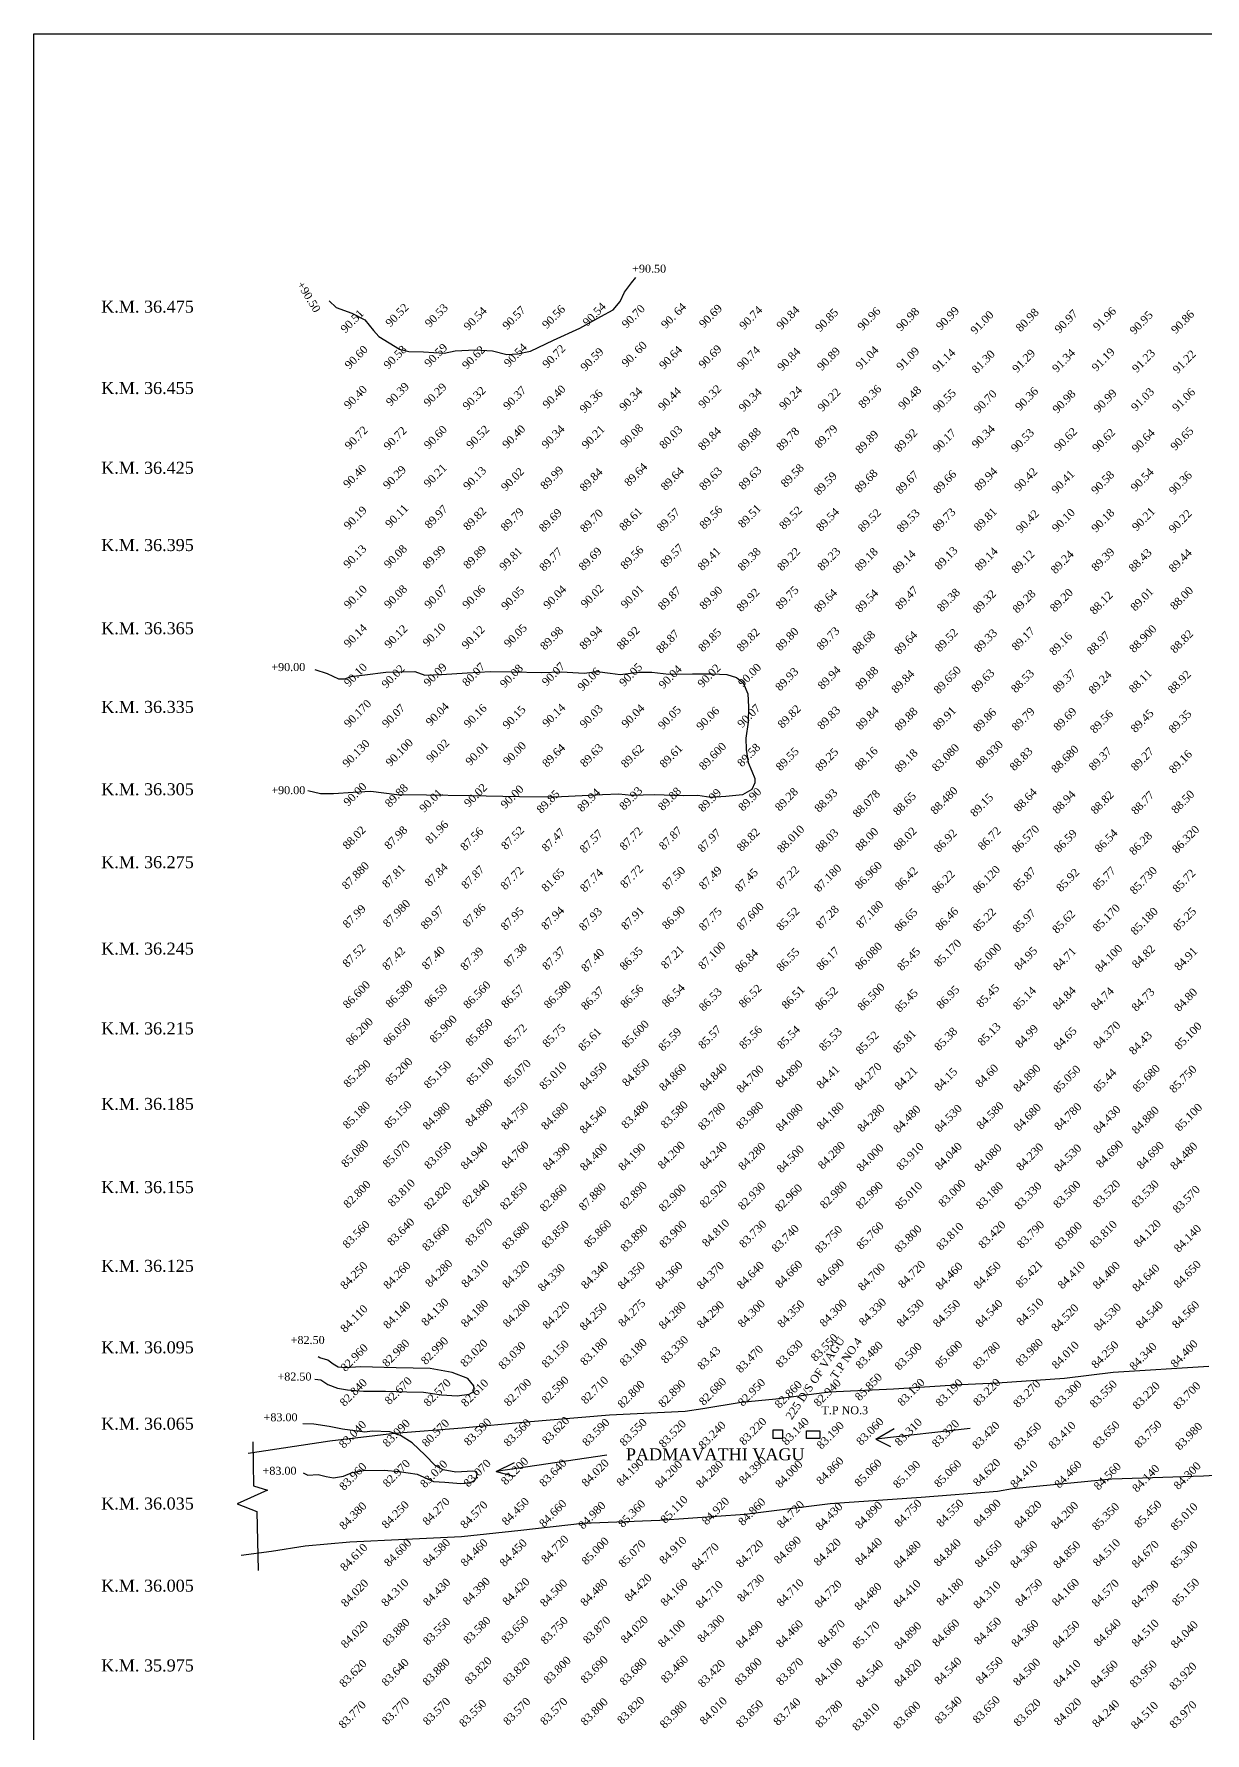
# Model space of a CAD drawing. Header units: millimetres. Extents: x 52 to 818, y -39 to 736.
# Drawn here: x 51.6 to 344.4, y 311.5 to 736.2 of the extents above; entities that cross this region are included whole.
import ezdxf

# ---------------------------------------------------------------- set-up
doc = ezdxf.new("R2010")
doc.units = ezdxf.units.MM
doc.header["$MEASUREMENT"] = 0
for name, color, linetype in [('CONTOUR', 31, 'Continuous'), ('CONTOUR TEXT', 31, 'Continuous'), ('DWG', 1, 'Continuous'), ('LEVELS', 5, 'Continuous'), ('NALA', 4, 'Continuous'), ('TEXT', 7, 'Continuous')]:
    doc.layers.add(name, color=color, linetype=linetype)
doc.layers.add('TITLE', color=7, linetype='Continuous', lineweight=30)
doc.styles.get("Standard").update_dxf_attribs({"font": 'TIMES.TTF'})

msp = doc.modelspace()

# ---------------------------------------------------------------- linework, layer by layer
at = {"layer": 'CONTOUR'}
for points in [[(125.44, 669.52), (127.19, 667.88), (131.07, 666.43), (134.35, 664.8), (136.53, 662.07), (137.8, 660.56), (140.4, 658.99), (143.01, 657.41), (145.37, 656.81), (149.01, 656.75), (154.16, 656.39), (156.95, 657.05), (161.92, 657.29), (166.22, 656.99), (169.85, 656.08), (172.52, 656.26), (175.79, 656.93), (181.49, 659.65), (188.09, 662.68), (193.3, 665.58), (196.39, 667.28), (198.15, 669.34), (199.24, 671.64), (200.97, 674.01), (202.06, 675.35)], [(121.81, 577.35), (124.92, 576.33), (127.77, 575.04), (129.33, 575.04), (130.94, 575.63), (134.33, 576), (139.54, 576.7), (146.8, 576.86), (149.32, 575.95), (153.46, 576.11), (159.91, 576.49), (165.71, 576.86), (170.98, 576.76), (178.56, 576.65), (183.5, 576.81), (189.13, 576.47), (192.41, 576.9), (195.63, 576.42), (198.16, 576.15), (202.73, 576.69), (206.06, 576.69), (210.3, 576.21), (216.27, 576.31), (221.16, 576.31), (224.87, 576.1), (227.29, 575.4), (228.95, 574.01), (230.08, 571.27), (230.24, 568.05), (230.14, 564.18), (229.6, 560.21), (229.67, 557.33), (230.15, 554.11), (231.12, 551.96), (231.82, 550.08), (231.87, 549.01), (231.12, 547.35), (228.76, 546.01), (224.56, 545.58), (220.8, 545.36), (217.58, 545.84), (213.92, 545.79), (206.83, 546.01), (201.03, 545.9), (197.85, 546.22), (193.72, 546.01), (181.85, 545.45), (172.98, 545.51), (160.46, 545.78), (149.71, 545.94), (142.29, 545.99), (135.84, 546.85), (131.44, 546.58), (126.51, 546.26), (123.28, 546.26), (120.11, 547.01)], [(121.82, 400), (123.32, 399.79), (125.04, 398.61), (127.5, 397.76), (129.97, 397.27), (133.99, 397.01), (139.51, 397.01), (144.82, 396.79), (149.01, 396.74), (153.51, 396.09), (157.43, 395.83), (160.43, 396.26), (161.55, 396.9), (161.66, 397.49), (161.61, 398.29), (160.8, 399.2), (160.05, 400.17), (156.19, 401.61), (150.67, 402.68), (142.2, 402.79), (133.24, 403.06), (129.38, 402.79), (127.66, 402.95), (126.38, 403.75), (125.04, 404.72), (123.11, 405.31), (122.68, 405.57)], [(118.89, 376.54), (120.08, 375.99), (122.69, 376.17), (124.66, 375.67), (126.5, 375.35), (128.97, 375.72), (131.17, 376.68), (134.01, 377.14), (139.14, 377.23), (142.9, 376.86), (147.39, 376.27), (151.46, 374.39), (154.3, 374.21), (158.34, 373.93), (160.58, 374.07), (161.73, 374.66), (162.14, 375.12), (162.37, 375.81), (162.41, 376.4), (162.28, 376.82), (161.36, 376.95), (157.1, 376.77), (153.94, 377.32), (151.88, 378.42), (149.4, 380.98), (146.15, 384.04), (143.22, 385.92), (140.55, 386.81), (136.2, 386.99), (134.32, 386.76), (128.78, 387.45), (125.39, 388.14), (121.54, 388.73), (118.79, 388.82)]]:
    msp.add_lwpolyline(points, dxfattribs=at)
at = {"layer": 'DWG'}
for points in [[(236.46, 387.27), (238.72, 387.27), (238.72, 385.13), (236.46, 385.13)], [(244.79, 387.03), (248.12, 387.03), (248.12, 385.13), (244.79, 385.13)]]:
    msp.add_lwpolyline(points, close=True, dxfattribs=at)
at = {"layer": 'NALA'}
for points in [[(105.2, 381.45), (125.59, 384.52), (141.71, 386.51), (158.63, 387.84), (174.75, 389.31), (195.54, 391.04), (214.46, 391.97), (218.81, 392.67), (228.4, 394.26), (237.07, 395.06), (250.39, 396.79), (266.51, 397.59), (283.3, 398.65), (292.49, 399.05), (309.28, 400.25), (321.4, 401.72), (345.36, 403.22)], [(285.7, 387.61), (262.08, 384.99), (266.71, 387.61)], [(106.36, 384.35), (106.5, 373.3), (109.96, 372.24), (102.37, 368.78), (107.3, 366.91), (107.7, 352.14)], [(262.08, 384.99), (265.78, 383.14)], [(194.87, 380.96), (167.19, 376.92), (171.77, 379.15)], [(358.16, 376.54), (344.04, 375.74), (321.12, 374.94), (296.23, 372.53), (292.5, 371.87), (273.45, 370.4), (250.67, 368.8), (229.35, 366.14), (208.09, 364.66), (188.77, 363.87), (173.31, 362.14), (158.52, 360.54), (144.53, 359.87), (130.54, 359.21), (119.42, 358.26), (111.03, 356.93), (103.43, 355.87)], [(167.19, 376.92), (171.66, 375.75)]]:
    msp.add_lwpolyline(points, dxfattribs=at)
at = {"layer": 'TITLE'}
msp.add_lwpolyline([(51.61, 736.21), (817.68, 736.21), (817.68, -39.31), (51.61, -39.31)], close=True, dxfattribs=at)

# ---------------------------------------------------------------- texts
at = {"layer": 'CONTOUR TEXT'}
for s, rotation, p in [('+90.50', 0.1241, (201.16, 676.54)), ('+90.50', 301.5307, (117.26, 673.61)), ('+90.00', 0.1241, (110.94, 576.96)), ('+90.00', 0.1241, (110.94, 546.19)), ('+82.50', 0.1241, (115.79, 408.75)), ('+82.50', 0.1241, (112.49, 399.62)), ('+83.00', 0.1241, (109.01, 389.45)), ('+83.00', 0.1241, (108.75, 376.06))]:
    msp.add_text(s, height=2, rotation=rotation, dxfattribs=at).set_placement(p)
at = {"layer": 'LEVELS'}
for s, p in [('90.51', (129.49, 661.33)), ('90.52', (140.7, 662.85)), ('90.53', (150.55, 662.75)), ('90.54', (160.26, 661.96)), ('90.57', (169.93, 662.16)), ('90.56', (179.85, 662.4)), ('90.54', (190.02, 663.04)), ('90.70', (199.79, 662.53)), ('90. 64', (209.6, 662.43)), ('90.69', (219.09, 662.62)), ('90.74', (229.16, 662.17)), ('90.84', (238.45, 662.18)), ('90.85', (248.13, 661.58)), ('90.96', (258.7, 661.91)), ('90.98', (268.38, 661.8)), ('90.99', (278.35, 662.04)), ('91.00', (286.96, 660.99)), ('80.98', (298.28, 661.61)), ('90.97', (307.99, 661.27)), ('91.96', (317.6, 661.91)), ('90.95', (326.78, 660.95)), ('90.86', (337.12, 661.15)), ('90.60', (130.51, 652.33)), ('90.58', (140.22, 652.33)), ('90.59', (150.41, 652.81)), ('90.54', (170.32, 652.84)), ('90.72', (179.93, 652.53)), ('90. 60', (199.75, 652.83)), ('90.64', (209.11, 652.26)), ('90.69', (218.97, 652.47)), ('90.62', (159.84, 652.26)), ('90.59', (189.45, 651.77)), ('90.74', (228.58, 652.15)), ('90.84', (238.65, 651.8)), ('90.89', (248.6, 651.92)), ('91.04', (258.22, 652.17)), ('91.09', (268.41, 651.95)), ('91.14', (277.41, 651.53)), ('81.30', (287.29, 651.18)), ('91.29', (297.39, 651.39)), ('91.34', (307.37, 651.46)), ('91.19', (317.27, 651.72)), ('91.23', (327.35, 651.42)), ('91.22', (337.54, 651.19)), ('90.40', (130.32, 642.34)), ('90.39', (140.83, 643.08)), ('90.29', (150.22, 642.95)), ('90.32', (159.99, 642.08)), ('90.37', (170.12, 642.13)), ('90.40', (179.97, 642.44)), ('90.36', (189.24, 641.31)), ('90.34', (199.16, 641.86)), ('90.44', (208.85, 641.91)), ('90.32', (218.91, 642.5)), ('90.34', (229, 641.64)), ('90.24', (239.12, 642.13)), ('90.22', (248.72, 641.67)), ('89.36', (258.92, 642.46)), ('90.48', (268.88, 642.18)), ('90.55', (277.57, 641.46)), ('90.70', (287.77, 641.22)), ('90.36', (298.12, 641.9)), ('90.98', (307.46, 641.24)), ('90.99', (317.75, 641.43)), ('91.03', (327.11, 641.77)), ('91.06', (337.37, 641.69)), ('90.72', (130.51, 632.19)), ('90.72', (140.23, 632.05)), ('90.60', (150.31, 632.33)), ('90.52', (160.89, 632.37)), ('90.40', (169.89, 632.46)), ('90.34', (179.73, 632.42)), ('90.21', (189.76, 632.37)), ('90.08', (199.37, 632.7)), ('80.03', (209.16, 632.32)), ('89.84', (218.84, 631.94)), ('89.88', (228.8, 631.77)), ('89.78', (238.41, 631.87)), ('89.79', (247.97, 632.51)), ('89.89', (258.18, 631.13)), ('89.92', (267.92, 631.51)), ('90.17', (277.56, 631.47)), ('90.34', (287.29, 632.49)), ('90.53', (297.09, 631.54)), ('90.62', (307.86, 631.82)), ('90.62', (317.39, 631.57)), ('90.64', (327.29, 631.46)), ('90.65', (336.96, 631.96)), ('90.40', (130.12, 622.57)), ('90.21', (150.25, 622.73)), ('89.64', (200.39, 622.98)), ('89.58', (239.54, 622.72)), ('90.29', (140.08, 622.29)), ('90.13', (160.12, 622.08)), ('90.02', (169.59, 621.79)), ('89.99', (179.42, 622.18)), ('89.84', (189.24, 621.67)), ('89.64', (209.53, 621.92)), ('89.63', (219.11, 621.95)), ('89.63', (228.96, 622.12)), ('89.59', (247.81, 620.74)), ('89.68', (257.97, 621.38)), ('89.67', (268.21, 621)), ('89.66', (277.66, 621.16)), ('89.94', (287.91, 621.87)), ('90.42', (297.89, 621.78)), ('90.41', (307.2, 621.19)), ('90.58', (317.13, 621)), ('90.54', (327.01, 621.69)), ('90.36', (336.57, 620.91)), ('90.19', (130.27, 612.18)), ('90.19', (130.27, 612.18)), ('90.11', (140.62, 612.63)), ('89.97', (150.47, 612.41)), ('89.82', (160.13, 611.95)), ('89.79', (169.51, 611.75)), ('89.69', (179.05, 611.55)), ('89.70', (189.35, 611.44)), ('88.61', (199.12, 611.85)), ('89.57', (208.53, 611.69)), ('89.56', (219.19, 612.28)), ('89.51', (228.84, 612.6)), ('89.52', (239.11, 612.17)), ('89.54', (248.36, 611.72)), ('89.52', (258.81, 611.51)), ('89.53', (268.51, 611.44)), ('89.73', (277.47, 611.7)), ('89.81', (287.8, 611.78)), ('90.42', (298.3, 611.28)), ('90.10', (307.32, 611.56)), ('90.18', (317.19, 611.51)), ('90.21', (327.35, 611.85)), ('90.22', (336.53, 611.3)), ('90.13', (130.17, 602.5)), ('90.08', (140.31, 602.5)), ('89.99', (149.97, 602.34)), ('89.89', (160.14, 602.32)), ('99.81', (169.14, 601.92)), ('89.77', (179.15, 601.75)), ('89.69', (188.99, 601.9)), ('89.56', (199.44, 602.22)), ('89.57', (209.44, 602.73)), ('89.41', (218.72, 601.9)), ('89.38', (228.77, 601.81)), ('89.22', (238.62, 601.81)), ('89.23', (248.67, 601.86)), ('89.18', (258.03, 601.77)), ('89.13', (277.98, 602.1)), ('89.14', (288.02, 601.86)), ('89.39', (317.2, 601.73)), ('88.43', (326.5, 601.56)), ('89.44', (336.53, 601.48)), ('89.14', (267.48, 601.19)), ('89.12', (297.2, 601.18)), ('89.24', (307.01, 601.12)), ('90.10', (130.3, 592.41)), ('90.08', (140.35, 592.46)), ('90.07', (150.4, 592.44)), ('90.06', (159.91, 592.4)), ('90.05', (169.62, 592.08)), ('90.04', (180.16, 592.35)), ('90.02', (189.52, 592.62)), ('90.01', (199.52, 592.47)), ('89.87', (208.81, 592.03)), ('89.90', (219.18, 592.16)), ('89.92', (228.45, 591.64)), ('89.75', (238.24, 592.21)), ('89.64', (247.86, 591.49)), ('89.54', (258.13, 591.42)), ('89.47', (268.1, 592.14)), ('89.38', (278.58, 591.61)), ('89.32', (287.58, 591.25)), ('89.28', (297.47, 591.28)), ('89.20', (306.83, 591.57)), ('88.12', (316.77, 590.93)), ('89.01', (326.95, 591.8)), ('88.00', (336.87, 592.09)), ('90.14', (130.28, 582.7)), ('90.12', (140.42, 582.52)), ('90.10', (149.99, 582.95)), ('90.12', (159.76, 582.3)), ('90.05', (170.31, 582.74)), ('89.98', (179.36, 582.07)), ('89.94', (189.18, 582.16)), ('88.92', (198.5, 582.12)), ('88.87', (208.36, 581.22)), ('89.85', (218.88, 581.61)), ('89.82', (228.49, 581.64)), ('89.80', (238.2, 581.83)), ('89.73', (248.46, 582)), ('88.68', (257.38, 581.05)), ('89.64', (267.91, 580.93)), ('89.52', (278.06, 581.58)), ('89.33', (287.86, 581.48)), ('89.17', (297.28, 581.9)), ('89.16', (306.63, 580.68)), ('88.97', (316.05, 580.86)), ('88.900', (326.64, 581.4)), ('88.82', (336.89, 581.27)), ('90.10', (130.34, 572.9)), ('90.02', (139.72, 572.53)), ('90.09', (150.24, 572.96)), ('80.07', (159.87, 572.99)), ('90.08', (169.31, 572.64)), ('90.07', (179.81, 573.13)), ('90.06', (188.71, 571.83)), ('90.05', (199.13, 572.97)), ('90.04', (209.01, 572.4)), ('90.02', (218.71, 572.71)), ('90.00', (228.86, 572.86)), ('89.93', (238.16, 571.83)), ('89.94', (248.75, 572.19)), ('89.88', (258.15, 572.09)), ('89.650', (277.76, 571.11)), ('89.63', (287.17, 571.46)), ('89.84', (267.18, 571.24)), ('88.53', (297.1, 571.37)), ('89.37', (307.53, 571.37)), ('89.24', (316.48, 571.04)), ('88.11', (326.56, 571.35)), ('88.92', (336.3, 571.13)), ('90.170', (130.32, 562.71)), ('90.04', (150.78, 563.09)), ('90.07', (139.83, 562.67)), ('90.16', (160.26, 562.66)), ('90.15', (169.98, 562.33)), ('90.14', (179.89, 562.81)), ('90.03', (189.27, 562.56)), ('90.04', (199.7, 562.64)), ('90.05', (208.83, 562.24)), ('90.06', (218.41, 562.02)), ('90.07', (228.67, 562.66)), ('89.82', (238.75, 562.5)), ('89.83', (248.63, 562.18)), ('89.84', (258.27, 562.1)), ('89.84', (258.27, 562.1)), ('89.88', (267.97, 561.87)), ('89.91', (277.58, 562.04)), ('89.86', (287.63, 561.64)), ('89.79', (297.25, 561.86)), ('89.69', (307.7, 561.85)), ('89.56', (316.83, 561.24)), ('89.45', (327, 561.41)), ('89.35', (336.47, 561.25)), ('90.130', (129.93, 552.75)), ('90.100', (140.75, 552.97)), ('90.02', (150.88, 553.94)), ('90.01', (160.7, 553.23)), ('90.00', (170.1, 553.29)), ('89.64', (179.87, 552.77)), ('89.63', (189.35, 552.8)), ('89.62', (199.57, 552.62)), ('89.61', (209.22, 552.62)), ('89.600', (219.07, 552.04)), ('89.58', (228.64, 552.86)), ('89.55', (238.29, 551.89)), ('89.25', (248.15, 551.75)), ('88.16', (258.01, 552.01)), ('89.18', (267.99, 551.48)), ('83.080', (277.31, 551.69)), ('88.930', (288.27, 552.53)), ('88.83', (296.73, 551.88)), ('88.680', (307.16, 551.32)), ('89.37', (316.52, 551.9)), ('89.27', (327.05, 551.83)), ('89.16', (336.58, 551.18)), ('90.00', (130.2, 543.08)), ('89.88', (140.55, 542.75)), ('90.02', (160.34, 542.84)), ('90.00', (169.48, 542.46)), ('89.93', (199.15, 542.04)), ('89.88', (208.84, 541.91)), ('88.480', (276.95, 540.97)), ('88.480', (276.95, 540.97)), ('90.01', (149.17, 541.5)), ('89.85', (178.47, 541.21)), ('89.94', (188.64, 541.6)), ('89.99', (218.87, 541.57)), ('89.90', (228.91, 541.79)), ('89.28', (238.07, 541.79)), ('88.93', (247.94, 541.51)), ('88.078', (257.51, 540.18)), ('88.65', (267.59, 540.71)), ('89.15', (286.89, 540.37)), ('89.15', (286.89, 540.37)), ('88.64', (297.8, 541.65)), ('88.94', (307.45, 541.11)), ('88.82', (317.01, 541.02)), ('88.77', (327.13, 540.92)), ('88.50', (337.17, 541.16)), ('81.96', (150.66, 533.57)), ('88.02', (129.98, 532.22)), ('87.98', (140.41, 532.22)), ('87.56', (159.4, 531.88)), ('87.52', (169.61, 532.16)), ('87.47', (179.75, 531.64)), ('87.57', (189.24, 531.31)), ('87.72', (199.21, 531.99)), ('87.87', (209.07, 532.08)), ('87.97', (218.76, 531.5)), ('88.82', (228.52, 531.7)), ('88.010', (238.6, 531.34)), ('88.03', (248.17, 531.53)), ('88.00', (258.15, 531.81)), ('88.02', (267.73, 531.95)), ('86.92', (277.8, 531.44)), ('86.72', (288.8, 532.03)), ('86.570', (297.33, 531.38)), ('86.59', (307.82, 531.38)), ('86.54', (317.98, 531.43)), ('86.28', (326.62, 530.79)), ('86.320', (337.35, 531.27)), ('87.880', (129.78, 522.19)), ('87.81', (139.86, 522.6)), ('87.84', (150.51, 522.93)), ('87.87', (159.65, 522.32)), ('87.72', (169.45, 522.12)), ('81.65', (179.68, 521.63)), ('87.74', (189.33, 521.55)), ('87.72', (199.37, 522.51)), ('87.50', (209.86, 522.12)), ('87.49', (219.05, 522.16)), ('87.45', (228.07, 521.63)), ('87.22', (238.38, 522.27)), ('87.180', (247.86, 521.58)), ('86.960', (258.01, 522.31)), ('86.42', (268.04, 522.02)), ('86.22', (277.3, 521.18)), ('86.120', (287.55, 521.24)), ('85.87', (297.61, 521.89)), ('85.92', (308.39, 521.63)), ('85.77', (317.49, 522.01)), ('85.730', (326.79, 520.99)), ('85.72', (337.46, 521.42)), ('87.99', (130.01, 512.55)), ('87.980', (140.06, 512.75)), ('89.97', (149.5, 512.23)), ('87.86', (159.99, 512.83)), ('87.94', (179.63, 512.09)), ('86.90', (209.83, 512.23)), ('87.600', (228.47, 512.03)), ('87.28', (248.3, 512.39)), ('87.180', (258.35, 512.51)), ('85.170', (317.53, 511.64)), ('87.95', (169.5, 511.96)), ('87.93', (189.08, 511.86)), ('87.91', (199.62, 512.07)), ('87.75', (219.04, 511.85)), ('85.52', (238.42, 511.92)), ('86.65', (267.94, 511.69)), ('86.46', (278.15, 511.91)), ('85.22', (287.59, 511.71)), ('85.97', (297.49, 511.42)), ('85.62', (307.38, 511.23)), ('85.180', (326.98, 510.81)), ('85.25', (337.64, 511.87)), ('85.170', (277.85, 502.84)), ('87.52', (129.95, 502.74)), ('87.42', (139.88, 502.01)), ('87.40', (149.78, 502.17)), ('87.39', (159.43, 501.95)), ('87.38', (170.27, 502.85)), ('87.37', (179.89, 502.05)), ('87.40', (189.62, 501.58)), ('86.35', (199.26, 502.03)), ('87.21', (209.57, 502.35)), ('87.100', (218.88, 502.2)), ('86.84', (228.1, 501.47)), ('86.55', (238.44, 501.73)), ('86.17', (248.41, 501.98)), ('86.080', (258.08, 502.11)), ('85.45', (268.61, 501.88)), ('85.000', (287.86, 501.82)), ('84.95', (297.9, 502.04)), ('84.71', (307.62, 501.9)), ('84.100', (318.11, 501.53)), ('84.82', (327.33, 502.51)), ('84.91', (337.91, 501.92)), ('86.600', (130.04, 492.45)), ('86.580', (140.7, 492.63)), ('86.59', (150.42, 492.77)), ('86.560', (160.15, 492.41)), ('86.57', (169.62, 492.49)), ('86.580', (180.29, 492.44)), ('86.37', (189.6, 492.07)), ('86.56', (199.43, 492.55)), ('86.54', (209.79, 492.77)), ('86.53', (219.04, 491.78)), ('86.52', (229.01, 492.64)), ('86.51', (239.73, 492.31)), ('86.52', (248.09, 492.05)), ('86.500', (258.7, 491.89)), ('85.45', (268.05, 491.51)), ('86.95', (278.44, 492.32)), ('85.45', (288.39, 492.7)), ('85.14', (297.57, 492.07)), ('84.84', (307.54, 492.08)), ('84.74', (317.04, 491.95)), ('84.73', (327.22, 491.75)), ('84.80', (337.88, 491.7)), ('86.200', (130.78, 483.21)), ('86.050', (140.15, 483.19)), ('85.900', (151.72, 483.87)), ('85.850', (160.7, 483.04)), ('85.72', (170.28, 482.74)), ('85.75', (179.93, 482.74)), ('85.600', (199.76, 482.61)), ('85.57', (218.88, 482.34)), ('85.13', (288.74, 483.1)), ('84.99', (298.12, 482.57)), ('84.370', (317.64, 482.36)), ('85.100', (337.96, 482.14)), ('85.61', (188.89, 481.8)), ('85.59', (208.91, 481.78)), ('85.56', (229.11, 482.3)), ('85.54', (238.61, 482.31)), ('85.53', (249.07, 481.82)), ('85.52', (258.28, 480.97)), ('85.81', (267.61, 481.33)), ('85.38', (277.89, 481.89)), ('84.65', (307.75, 482.02)), ('84.43', (326.58, 480.89)), ('85.200', (140.64, 473.25)), ('85.100', (160.88, 473.24)), ('84.850', (199.85, 472.97)), ('85.290', (130.19, 472.69)), ('85.150', (150.3, 472.45)), ('85.070', (170.23, 472.81)), ('85.010', (179.16, 472.18)), ('84.950', (189.22, 472.13)), ('84.860', (209.1, 471.82)), ('84.840', (219.25, 471.87)), ('84.700', (228.44, 471.37)), ('84.890', (238.21, 472.66)), ('84.41', (248.44, 472.38)), ('84.270', (257.95, 472.01)), ('84.21', (267.95, 472.06)), ('84.15', (277.9, 471.83)), ('84.60', (288.14, 472.7)), ('84.890', (297.65, 471.58)), ('85.050', (307.64, 471.33)), ('85.44', (317.69, 471.59)), ('85.680', (327.52, 471.55)), ('85.750', (336.66, 471.35)), ('85.180', (130.04, 462.34)), ('85.150', (140.39, 462.48)), ('84.980', (150.02, 462.1)), ('84.880', (160.63, 462.92)), ('84.750', (169.59, 462.11)), ('84.680', (179.6, 462.1)), ('84.540', (189.21, 461.17)), ('83.480', (199.66, 462.42)), ('83.580', (209.48, 462.42)), ('83.780', (218.83, 462.03)), ('83.980', (228.36, 462.27)), ('84.080', (238.26, 461.75)), ('84.180', (248.49, 462.14)), ('84.280', (258.64, 461.58)), ('84.480', (267.65, 461.35)), ('84.530', (277.99, 461.54)), ('84.580', (288.45, 462.23)), ('84.680', (297.79, 461.79)), ('84.780', (307.89, 461.97)), ('84.430', (317.66, 461.26)), ('84.880', (327.27, 461.09)), ('85.100', (338.07, 461.79)), ('85.080', (129.62, 452.73)), ('85.070', (139.99, 452.65)), ('83.050', (150.37, 452.31)), ('84.940', (159.45, 452.2)), ('84.760', (169.7, 452.4)), ('84.390', (180.03, 451.98)), ('84.400', (189.32, 451.87)), ('84.190', (198.89, 451.89)), ('84.200', (208.76, 452.33)), ('84.240', (219.26, 452.27)), ('84.280', (228.9, 452.05)), ('84.280', (248.8, 452.3)), ('84.000', (258.43, 451.68)), ('83.910', (268.43, 452.01)), ('84.040', (278.02, 452.07)), ('84.080', (287.94, 451.69)), ('84.230', (298.37, 451.91)), ('84.530', (307.88, 451.65)), ('84.690', (318.32, 452.61)), ('84.690', (328.5, 452.3)), ('84.480', (336.87, 452.13)), ('84.500', (238.49, 451.38)), ('82.800', (130.18, 442.56)), ('83.810', (141.27, 442.9)), ('82.820', (150.32, 442.14)), ('82.840', (159.88, 442.76)), ('82.850', (169.33, 442.13)), ('82.860', (179.26, 441.67)), ('87.880', (189.03, 441.92)), ('82.890', (199.26, 442.28)), ('82.900', (209.02, 441.66)), ('82.920', (219.24, 442.59)), ('82.930', (228.82, 442.1)), ('82.960', (238.06, 441.66)), ('82.980', (249.3, 442.39)), ('82.990', (258.27, 442.3)), ('85.010', (268.09, 442.22)), ('83.000', (278.93, 442.81)), ('83.180', (288.32, 442.22)), ('83.330', (297.95, 442.17)), ('83.500', (307.66, 442.54)), ('83.520', (317.57, 442.67)), ('83.530', (327.25, 442.66)), ('83.570', (337.52, 441.3)), ('83.560', (129.95, 432.52)), ('83.640', (141.11, 433.16)), ('83.660', (149.86, 431.82)), ('83.670', (160.61, 433.1)), ('83.680', (169.86, 432.2)), ('83.850', (179.75, 432.53)), ('85.860', (190.34, 432.72)), ('83.890', (199.44, 431.62)), ('83.900', (209.14, 432.58)), ('84.810', (219.84, 432.88)), ('83.730', (229.11, 432.63)), ('83.740', (237.25, 431.53)), ('83.750', (248.08, 431.32)), ('85.760', (258.44, 432.22)), ('83.800', (267.96, 431.44)), ('83.810', (278.4, 432.04)), ('83.420', (288.93, 432.43)), ('83.790', (298.56, 432.49)), ('83.800', (308.03, 432.21)), ('83.810', (316.79, 432.56)), ('84.120', (327.77, 432.74)), ('84.140', (337.81, 431.51)), ('84.250', (129.39, 422.26)), ('84.260', (140.16, 422.32)), ('84.280', (150.61, 422.79)), ('84.310', (159.66, 422.69)), ('84.320', (169.89, 422.56)), ('84.340', (189.59, 422.33)), ('84.350', (198.72, 422.24)), ('84.360', (208.19, 422.26)), ('84.370', (218.52, 422.25)), ('84.640', (228.54, 422.33)), ('84.660', (238.12, 422.58)), ('84.690', (248.55, 422.98)), ('84.700', (258.8, 421.91)), ('84.720', (268.85, 422.53)), ('84.460', (278.2, 422.11)), ('84.450', (287.74, 422.33)), ('85.421', (298.24, 422.59)), ('84.410', (308.75, 422.35)), ('84.400', (317.53, 422.29)), ('84.650', (337.75, 422.56)), ('84.330', (178.78, 421.72)), ('84.640', (327.41, 421.66)), ('84.110', (129.42, 411.46)), ('84.140', (140.13, 412.39)), ('84.130', (149.66, 413.11)), ('84.180', (159.57, 412.79)), ('84.200', (170.03, 412.78)), ('84.220', (179.95, 412.35)), ('84.250', (189.22, 412)), ('84.275', (198.87, 412.86)), ('84.280', (209, 412.29)), ('84.290', (218.56, 412.45)), ('84.300', (228.77, 412.72)), ('84.350', (238.66, 412.67)), ('84.300', (249.22, 412.88)), ('84.330', (259.06, 413.12)), ('84.530', (268.52, 412.87)), ('84.550', (277.58, 412.77)), ('84.540', (288.2, 412.77)), ('84.510', (298.44, 413.16)), ('84.520', (307.15, 411.68)), ('84.530', (317.8, 411.86)), ('84.540', (328.3, 412.42)), ('84.560', (337.35, 412.46)), ('82.960', (129.47, 401.7)), ('82.980', (139.87, 402.86)), ('82.990', (149.56, 403.43)), ('83.020', (159.42, 402.85)), ('83.030', (168.93, 402.25)), ('83.150', (179.74, 402.64)), ('83.180', (189.39, 403.22)), ('83.180', (199.22, 403.03)), ('83.330', (209.57, 403.73)), ('83.43', (218.66, 402.13)), ('83.470', (228.3, 401.36)), ('83.630', (238.22, 402.67)), ('83.550', (247.01, 404.25)), ('83.480', (258.22, 402.35)), ('83.500', (267.97, 402.06)), ('85.600', (278.12, 402.56)), ('83.780', (287.56, 402.27)), ('83.980', (298.28, 403.05)), ('84.010', (307.27, 402.35)), ('84.250', (317.17, 402.46)), ('84.340', (326.7, 402.05)), ('84.400', (336.97, 402.7)), ('82.840', (129.26, 393)), ('82.670', (140.47, 393.44)), ('82.570', (150.21, 392.95)), ('82.610', (159.59, 392.91)), ('82.700', (170.32, 393.03)), ('82.590', (179.7, 393.63)), ('82.710', (189.57, 393.59)), ('82.800', (198.71, 392.57)), ('82.890', (208.9, 392.73)), ('82.680', (219.07, 393.24)), ('82.950', (228.82, 393.03)), ('82.860', (238, 392.52)), ('82.940', (247.74, 392.93)), ('85.850', (258.05, 394.4)), ('83.130', (268.71, 393.07)), ('83.190', (278.23, 392.94)), ('83.220', (287.63, 393.08)), ('83.270', (297.63, 392.69)), ('83.300', (307.95, 392.64)), ('83.550', (316.78, 392.64)), ('83.220', (327.48, 392.23)), ('83.700', (337.64, 392.24)), ('83.040', (129.06, 382.52)), ('83.090', (139.99, 382.85)), ('80.570', (149.8, 382.89)), ('83.590', (160.32, 383.16)), ('83.560', (170.23, 382.95)), ('83.620', (179.84, 383.51)), ('83.590', (189.9, 383.05)), ('83.550', (199.23, 383.06)), ('83.520', (209.03, 382.69)), ('83.240', (218.95, 382.35)), ('83.220', (229.14, 383.3)), ('83.140', (239.76, 383.28)), ('83.190', (248.5, 382.3)), ('83.060', (258.42, 383.27)), ('83.310', (268.03, 383.11)), ('83.320', (277.32, 382.75)), ('83.420', (287.41, 382.3)), ('83.450', (297.85, 382.15)), ('83.410', (306.45, 382.31)), ('83.650', (317.47, 382.45)), ('83.750', (327.94, 382.6)), ('83.980', (338.11, 382.08)), ('83.960', (129.13, 372.01)), ('82.970', (140.03, 372.79)), ('83.020', (149.36, 372.66)), ('83.070', (160.21, 372.84)), ('83.200', (169.58, 373.36)), ('83.640', (179.15, 372.9)), ('84.020', (189.72, 372.92)), ('84.190', (198.45, 373.04)), ('84.200', (208.08, 372.56)), ('84.280', (218.32, 372.58)), ('84.390', (229.07, 373.58)), ('84.000', (238.14, 372.61)), ('84.860', (248.42, 373.44)), ('85.060', (257.95, 372.92)), ('85.190', (267.6, 372.54)), ('85.060', (277.86, 372.73)), ('84.620', (287.6, 373.01)), ('84.410', (296.91, 372.6)), ('84.460', (307.95, 372.56)), ('84.560', (317.78, 372.08)), ('84.140', (327.38, 371.55)), ('84.300', (337.73, 372.2)), ('84.250', (139.75, 362.45)), ('84.270', (149.95, 363.28)), ('84.570', (159.4, 362.44)), ('84.450', (169.78, 363.27)), ('84.660', (179.12, 362.78)), ('85.360', (198.84, 362.71)), ('85.110', (209.46, 363.76)), ('84.920', (219.81, 363.37)), ('84.860', (228.88, 363.18)), ('84.720', (238.55, 362.53)), ('84.750', (267.94, 362.85)), ('84.550', (278.43, 362.86)), ('84.900', (287.73, 362.89)), ('84.820', (297.91, 362.55)), ('85.450', (327.91, 362.62)), ('84.380', (129.14, 362.18)), ('84.980', (188.9, 362.3)), ('84.430', (248.19, 361.99)), ('84.890', (258.08, 362.36)), ('84.200', (307.1, 362.29)), ('85.350', (317.33, 362.01)), ('85.010', (336.97, 361.98)), ('84.610', (129.36, 351.81)), ('84.600', (140.35, 352.94)), ('84.580', (150.06, 353.02)), ('84.460', (159.45, 352.97)), ('84.450', (169.23, 352.93)), ('84.720', (179.63, 353.87)), ('85.000', (189.72, 353.38)), ('85.070', (198.94, 352.72)), ('84.910', (209.16, 353.58)), ('84.770', (217.25, 351.97)), ('84.720', (228.33, 352.71)), ('84.690', (237.8, 353.64)), ('84.420', (247.74, 353.12)), ('84.440', (258.06, 353.25)), ('84.480', (267.79, 352.57)), ('84.840', (277.76, 352.96)), ('84.650', (288.01, 352.7)), ('84.360', (296.88, 352.53)), ('84.850', (307.63, 352.48)), ('84.510', (317.57, 352.97)), ('84.670', (327.25, 352.59)), ('85.300', (336.95, 352.45)), ('84.020', (129.58, 342.87)), ('84.310', (139.64, 342.97)), ('84.430', (150.09, 343.1)), ('84.390', (160.01, 343.35)), ('84.420', (169.93, 343.25)), ('84.500', (179.33, 342.91)), ('84.480', (189.42, 343.05)), ('84.420', (200.45, 344.24)), ('84.160', (209.45, 343.05)), ('84.710', (218.25, 342.54)), ('84.730', (228.6, 344.12)), ('84.710', (238.46, 342.95)), ('84.720', (247.95, 342.65)), ('84.480', (257.94, 342.03)), ('84.410', (267.71, 342.76)), ('84.180', (278.44, 343.13)), ('84.310', (287.68, 342.43)), ('84.750', (298.12, 343)), ('84.160', (307.31, 343.07)), ('84.570', (317.28, 342.86)), ('84.790', (327.22, 342.67)), ('85.150', (337.35, 343.11)), ('83.880', (139.94, 333.09)), ('83.550', (150.09, 333.32)), ('83.580', (160.16, 333.59)), ('83.650', (169.67, 333.74)), ('83.750', (179.47, 333.52)), ('83.870', (190.08, 333.64)), ('84.020', (199.52, 333.76)), ('84.100', (208.81, 332.74)), ('84.300', (218.65, 333.99)), ('84.870', (248.77, 332.73)), ('84.660', (277.38, 332.93)), ('84.450', (287.83, 333.39)), ('84.360', (297.17, 332.81)), ('84.640', (317.75, 332.99)), ('84.510', (327.24, 332.85)), ('84.020', (129.54, 332.57)), ('84.490', (228.29, 332.58)), ('84.460', (238.3, 332.69)), ('85.170', (257.44, 332.41)), ('84.890', (267.88, 332.22)), ('84.250', (307.46, 332.58)), ('84.040', (337.01, 332.5)), ('83.620', (129.16, 322.79)), ('83.640', (139.71, 323.05)), ('83.880', (149.96, 323.16)), ('83.820', (160.45, 323.48)), ('83.820', (170.04, 323.3)), ('83.800', (180.24, 323.61)), ('83.690', (189.47, 323.75)), ('83.680', (199.23, 323.22)), ('83.460', (209.55, 323.85)), ('83.420', (218.81, 322.78)), ('83.800', (227.97, 323.24)), ('83.870', (238.35, 323.25)), ('84.100', (248.1, 323.16)), ('84.540', (258.34, 322.74)), ('84.820', (267.91, 322.9)), ('84.540', (277.91, 323.42)), ('84.550', (288.25, 323.53)), ('84.500', (297.6, 323.13)), ('84.410', (307.67, 322.78)), ('84.560', (317.04, 322.66)), ('83.950', (326.75, 322.68)), ('83.920', (336.68, 322.12)), ('83.770', (128.99, 312.47)), ('83.770', (139.8, 313.42)), ('83.570', (150.06, 313.31)), ('83.550', (159.11, 312.84)), ('83.570', (170.12, 313.32)), ('83.570', (179.39, 313.31)), ('83.800', (189.47, 313.21)), ('83.820', (198.62, 313.59)), ('83.980', (209.29, 312.52)), ('84.010', (219.26, 313.44)), ('83.850', (228.33, 312.71)), ('83.740', (237.67, 313.22)), ('83.780', (248.15, 312.65)), ('83.810', (257.39, 311.91)), ('83.600', (267.65, 312.38)), ('83.540', (277.99, 313.63)), ('83.650', (287.5, 313.73)), ('83.620', (297.72, 313.01)), ('84.020', (307.84, 313.2)), ('84.240', (317.37, 312.74)), ('84.510', (327.06, 312.3)), ('83.970', (336.7, 312.48))]:
    msp.add_text(s, height=2, rotation=45.5792, dxfattribs=at).set_placement(p)
at = {"layer": 'TEXT'}
for s, height, p in [('K.M. 36.475', 3, (68.41, 666.56)), ('K.M. 36.455', 3, (68.41, 646.22)), ('K.M. 36.425', 3, (68.41, 626.28)), ('K.M. 36.395', 3, (68.41, 606.97)), ('K.M. 36.365', 3, (68.41, 586.17)), ('K.M. 36.335', 3, (68.41, 566.52)), ('K.M. 36.305', 3, (68.41, 545.93)), ('K.M. 36.275', 3, (68.41, 527.7)), ('K.M. 36.245', 3, (68.41, 506.1)), ('K.M. 36.215', 3, (68.41, 486.15)), ('K.M. 36.185', 3, (68.41, 467.28)), ('K.M. 36.155', 3, (68.41, 446.48)), ('K.M. 36.125', 3, (68.41, 426.8)), ('K.M. 36.095', 3, (68.41, 406.43)), ('T.P NO.3', 2, (248.49, 391.21)), ('K.M. 36.065', 3, (68.41, 387.34)), ('PADMAVATHI VAGU', 3, (199.6, 379.69)), ('K.M. 36.035', 3, (68.41, 367.39)), ('K.M. 36.005', 3, (68.41, 346.86)), ('K.M. 35.975', 3, (68.41, 326.92))]:
    msp.add_text(s, height=height, dxfattribs=at).set_placement(p)
for s, p in [('225 D/S OF VAGU', (241.06, 389.67)), ('T.P NO.4', (252.24, 399.77))]:
    msp.add_text(s, height=2, rotation=56.2802, dxfattribs=at).set_placement(p)

doc.saveas('drawing.dxf')
